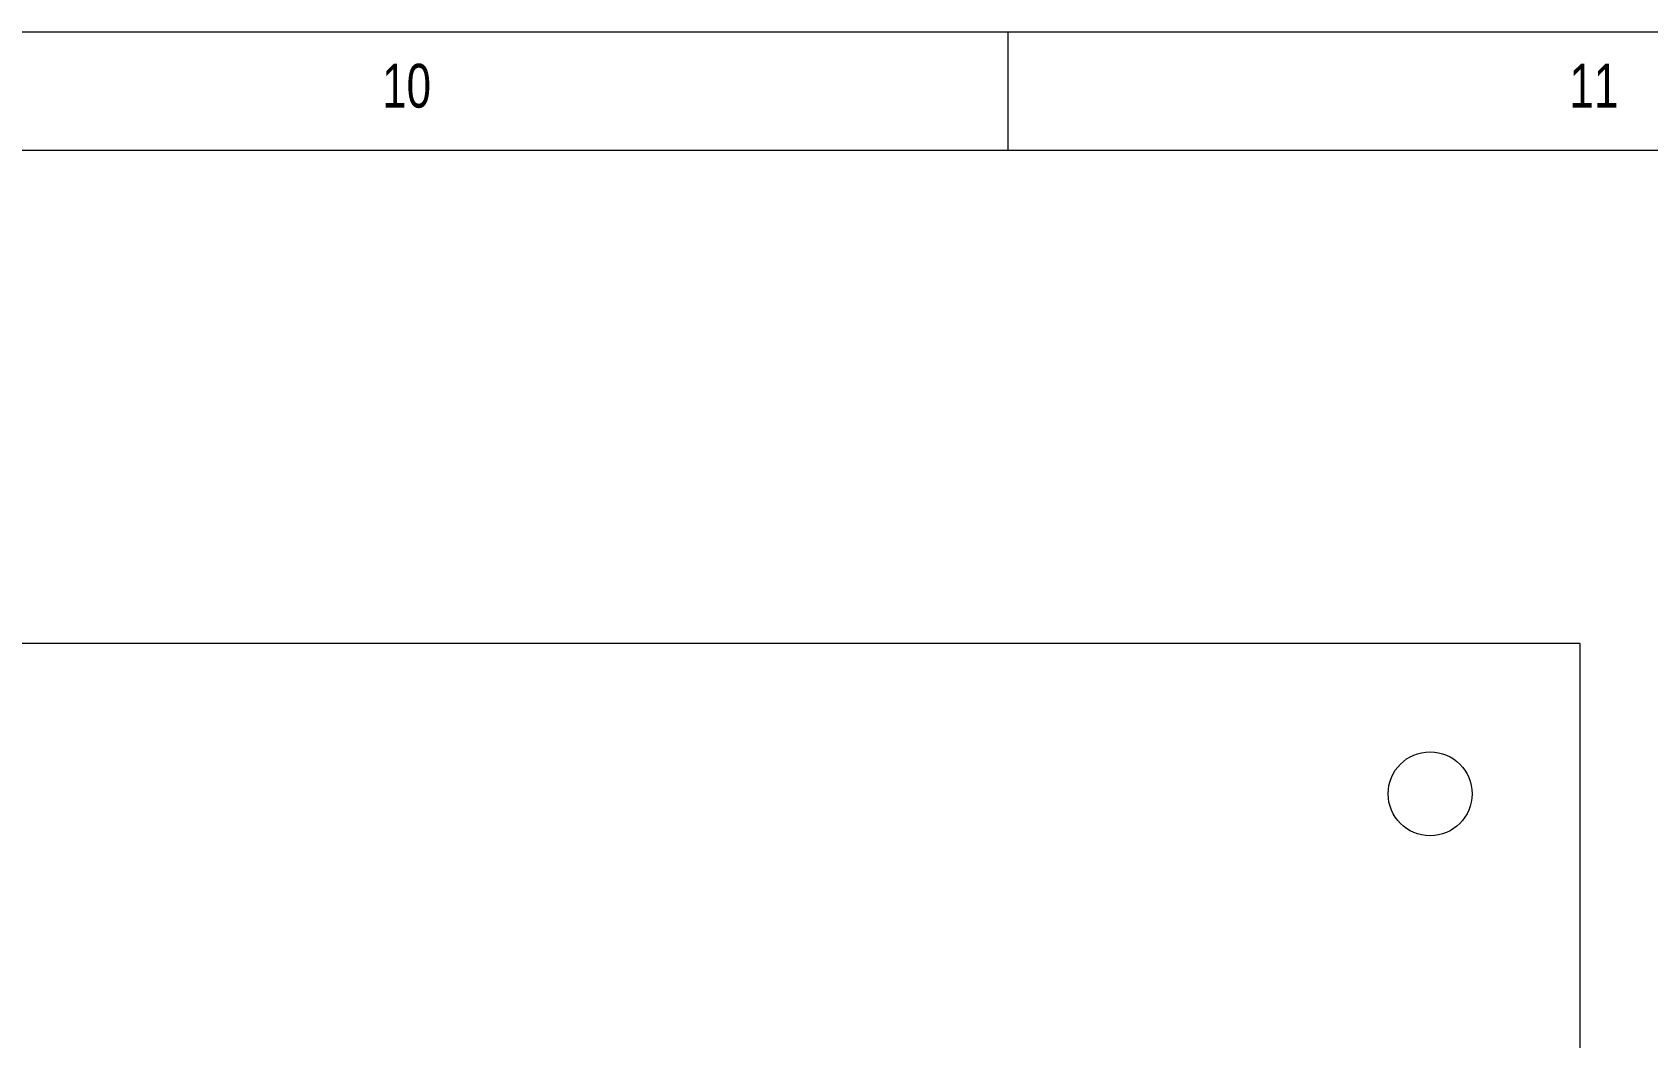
# Model space of a CAD drawing. Header units: millimetres. Extents: x -84 to 500, y -79 to 331.
# Drawn here: x 366.3 to 434.7, y 288.1 to 330.6 of the extents above; entities that cross this region are included whole.
import ezdxf

# ---------------------------------------------------------------- set-up
doc = ezdxf.new("R2010")
doc.units = ezdxf.units.MM
doc.styles.add('SLDTEXTSTYLE0', font='TXT', dxfattribs={"width": 0.75})

msp = doc.modelspace()

# ---------------------------------------------------------------- linework, layer by layer
at = {"color": 7, "linetype": 'Continuous', "lineweight": 0}
for p, q in [((499.594, 330.641), (-84.406, 330.641)), ((407.594, 330.641), (407.594, 325.641)), ((494.594, 325.641), (-79.406, 325.641))]:
    msp.add_line(p, q, dxfattribs=at)
at = {"color": 7, "linetype": 'Continuous', "lineweight": 15}
for p, q in [((431.8, 304.8), (0, 304.8)), ((431.8, 0), (431.8, 304.8))]:
    msp.add_line(p, q, dxfattribs=at)
msp.add_circle((425.45, 298.45), 1.775, dxfattribs=at)

# ---------------------------------------------------------------- texts
at = {"color": 7, "linetype": 'Continuous', "lineweight": 0, "char_height": 1.8521, "attachment_point": 1, "style": 'SLDTEXTSTYLE0'}
for s, insert in [('10', (381.135, 329.309)), ('11', (431.344, 329.309))]:
    msp.add_mtext(s, dxfattribs=dict(at, insert=insert))

doc.saveas('drawing.dxf')
